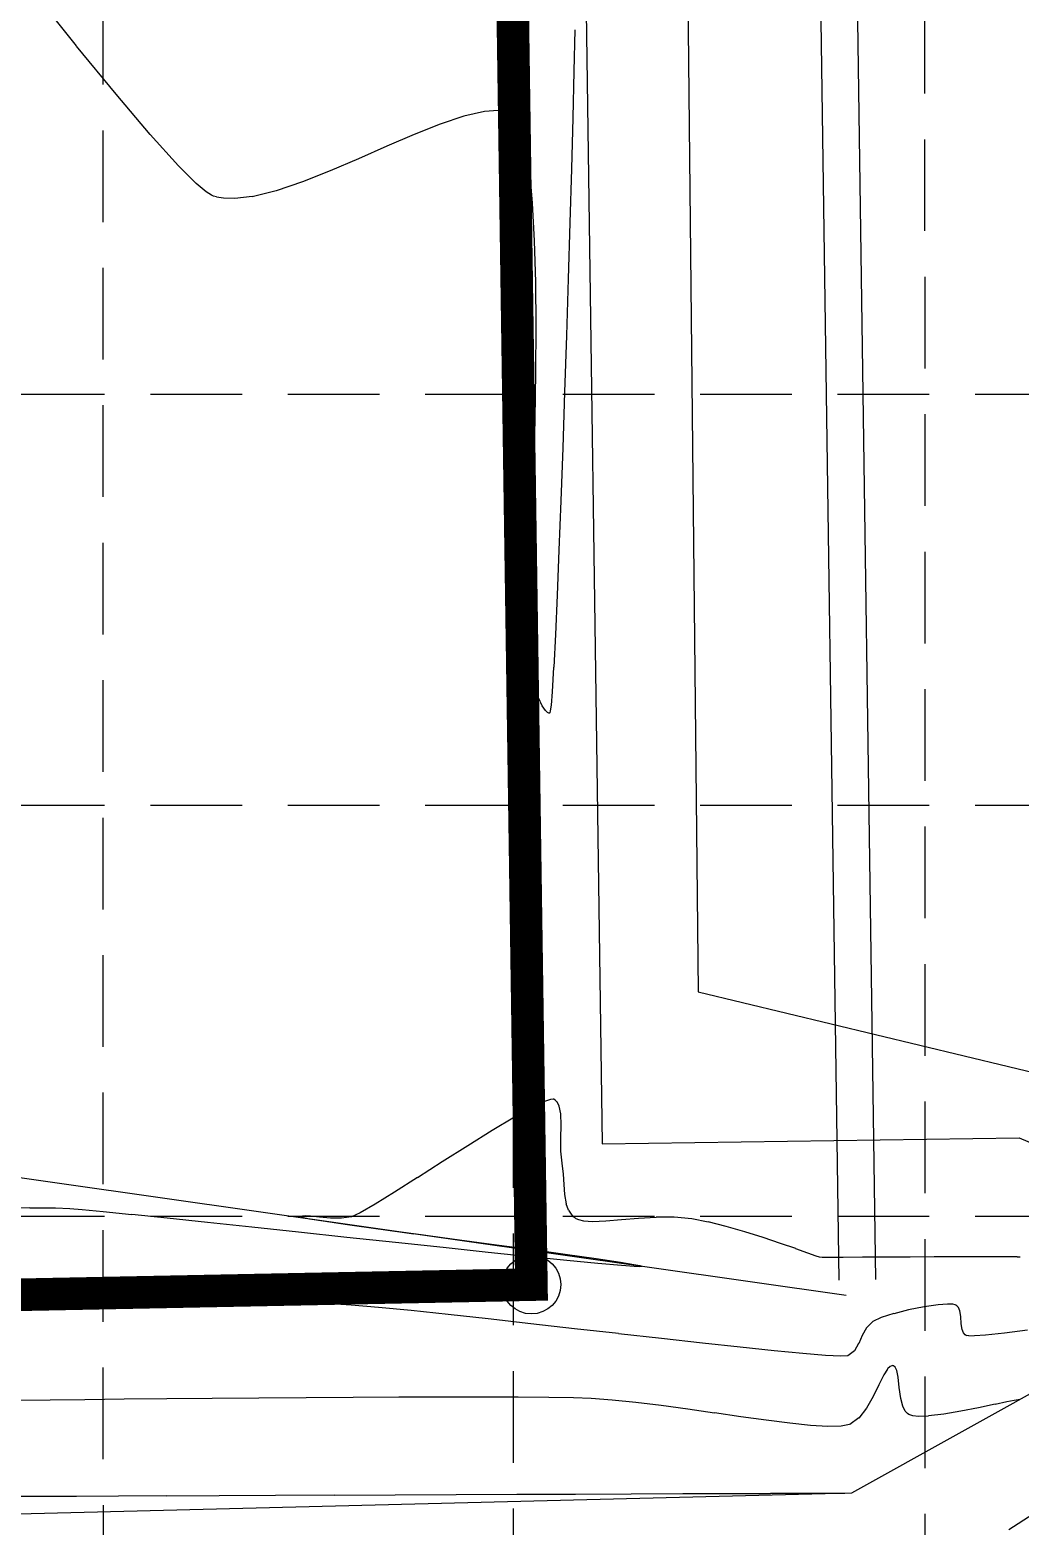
# Model space of a CAD drawing. Extents: x 5513 to 6525, y 3862 to 5479.
# Drawn here: x 6393.1 to 6453.8, y 4475 to 4566.8 of the extents above; entities that cross this region are included whole.
import ezdxf

# ---------------------------------------------------------------- set-up
doc = ezdxf.new("R2010")
doc.units = 0
doc.header["$LTSCALE"] = 50
doc.header["$MEASUREMENT"] = 0
doc.linetypes.add('DAREA', pattern=[0.45, 0.35, -0.1])
doc.linetypes.add('HIDDEN', pattern=[0.375, 0.25, -0.125])
for name, color, linetype in [('C-DRNA-E', 11, 'DAREA'), ('C-STRM-PIPE-E', 14, 'Continuous'), ('CONT-MJR', 6, 'Continuous'), ('CONT-MNR', 14, 'Continuous'), ('GRID', 254, 'HIDDEN'), ('SRF-FLT', 7, 'Continuous'), ('v-prop-corn', 2, 'Continuous'), ('v-prop-line', 3, 'Continuous'), ('v-topo-bndy', 140, 'Continuous'), ('V-TOPO-BNDY-2', 7, 'Continuous'), ('v-topo-break', 150, 'Continuous')]:
    doc.layers.add(name, color=color, linetype=linetype)

msp = doc.modelspace()

# ---------------------------------------------------------------- linework, layer by layer
at = {"layer": 'C-DRNA-E', "color": 7, "const_width": 2, "flags": 128}
msp.add_lwpolyline([(5728.767, 4476.01), (6423.838, 4489.799), (6414.528, 5124.611), (6036.519, 5117.287), (6006.42, 5046.806), (5930.424, 4919.404)], dxfattribs=at)
at = {"layer": 'C-STRM-PIPE-E', "color": 7}
for p, q in [((6433.468, 5130.69), (6442.711, 4490.072)), ((6435.726, 5130.119), (6444.961, 4490.104))]:
    msp.add_line(p, q, dxfattribs=at)
at = {"layer": 'CONT-MJR', "color": 42, "elevation": 705}
for points in [[(6393.76, 4476.794), (6392.111, 4476.787)], [(6395.906, 4476.803), (6393.76, 4476.794)], [(6398.484, 4476.814), (6395.906, 4476.803)], [(6401.425, 4476.825), (6398.484, 4476.814)], [(6411.755, 4476.866), (6408.127, 4476.852)], [(6422.933, 4476.909), (6419.225, 4476.895)], [(6433.144, 4476.948), (6429.96, 4476.936)], [(6442.571, 4476.984), (6441.848, 4476.982)], [(6443.076, 4476.986), (6442.933, 4476.986)]]:
    msp.add_lwpolyline(points, dxfattribs=at)
at = {"layer": 'CONT-MJR', "color": 42, "extrusion": (0.003973, -0.999992, 0), "elevation": -4451.356}
msp.add_lwpolyline([(6422.398, 705), (6419.161, 705)], dxfattribs=at)
at = {"layer": 'CONT-MJR', "color": 42, "extrusion": (0.003932, -0.999992, 0), "elevation": -4451.619}
msp.add_lwpolyline([(6425.682, 705), (6422.216, 705)], dxfattribs=at)
at = {"layer": 'CONT-MJR', "color": 42, "extrusion": (0.003877, -0.999992, 0), "elevation": -4451.973}
msp.add_lwpolyline([(6432.786, 705), (6429.064, 705)], dxfattribs=at)
at = {"layer": 'CONT-MJR', "color": 42, "extrusion": (0.003858, -0.999993, 0), "elevation": -4452.095}
msp.add_lwpolyline([(6436.45, 705), (6432.701, 705)], dxfattribs=at)
at = {"layer": 'CONT-MJR', "color": 42, "extrusion": (0.003831, -0.999993, 0), "elevation": -4452.269}
msp.add_lwpolyline([(6443.639, 705), (6440.038, 705)], dxfattribs=at)
at = {"layer": 'CONT-MJR', "color": 42, "extrusion": (0.003822, -0.999993, 0), "elevation": -4452.326}
msp.add_lwpolyline([(6447.025, 705), (6443.599, 705)], dxfattribs=at)
at = {"layer": 'CONT-MJR', "color": 42, "extrusion": (0.003813, -0.999993, 0)}
for points, elevation in [([(6453.041, 705), (6450.167, 705)], -4452.388), ([(6455.541, 705), (6453.044, 705)], -4452.384)]:
    msp.add_lwpolyline(points, dxfattribs=dict(at, elevation=elevation))
at = {"layer": 'CONT-MJR', "color": 42, "extrusion": (0.00382, -0.999993, 0), "elevation": -4452.341}
msp.add_lwpolyline([(6457.625, 705), (6455.571, 705)], dxfattribs=at)
at = {"layer": 'CONT-MJR', "color": 42, "extrusion": (0.003836, -0.999993, 0), "elevation": -4452.239}
msp.add_lwpolyline([(6458.973, 705), (6457.695, 705)], dxfattribs=at)
at = {"layer": 'CONT-MJR', "color": 42, "extrusion": (0.003902, -0.999992, 0), "elevation": -4451.81}
msp.add_lwpolyline([(6460.354, 705), (6459.992, 705)], dxfattribs=at)
at = {"layer": 'CONT-MNR', "color": 42}
for points, elevation in [([(6395.919, 4565.828), (6393.232, 4569.211)], 701), ([(6426.444, 4564.278), (6426.373, 4561.415)], 701), ([(6420.952, 4561.812), (6419.688, 4561.522)], 701), ([(6422.323, 4561.777), (6421.799, 4561.862)], 701), ([(6422.614, 4561.654), (6422.323, 4561.777)], 701), ([(6423.482, 4559.787), (6423.226, 4560.751)], 701), ([(6426.373, 4561.415), (6426.289, 4558.294)], 701), ([(6402.169, 4558.475), (6400.438, 4560.389)], 701), ([(6411.48, 4558.163), (6409.781, 4557.49)], 701), ([(6404.934, 4556.48), (6404.514, 4556.557)], 701), ([(6405.637, 4556.457), (6404.934, 4556.48)], 701), ([(6406.692, 4556.581), (6405.637, 4556.457)], 701), ([(6424.034, 4553.875), (6423.914, 4556.182)], 701), ([(6425.986, 4548.054), (6425.874, 4544.573)], 701), ([(6425.874, 4544.573), (6425.759, 4541.171)], 701), ([(6424.003, 4540.141), (6424.066, 4542.943)], 701), ([(6425.759, 4541.171), (6425.642, 4537.915)], 701), ([(6423.928, 4537.453), (6424.003, 4540.141)], 701), ([(6423.714, 4530.789), (6423.776, 4532.706)], 701), ([(6425.415, 4532.112), (6425.307, 4529.7)], 701), ([(6425.307, 4529.7), (6425.205, 4527.703)], 701), ([(6423.663, 4528.226), (6423.674, 4529.272)], 701), ([(6423.69, 4527.721), (6423.663, 4528.226)], 701), ([(6424.507, 4525.319), (6424.272, 4525.827)], 701), ([(6425.112, 4526.19), (6425.045, 4525.372)], 701), ([(6424.916, 4524.881), (6424.83, 4524.911)], 701), ([(6425.045, 4525.372), (6424.999, 4525.011)], 701), ([(6424.643, 4501.048), (6423.946, 4500.714)], 702), ([(6425.221, 4501.177), (6425.169, 4501.19)], 702), ([(6423.946, 4500.714), (6422.801, 4500.077)], 702), ([(6425.642, 4500.291), (6425.549, 4500.751)], 702), ([(6425.669, 4499.583), (6425.642, 4500.291)], 702), ([(6421.432, 4499.257), (6419.925, 4498.321)], 702), ([(6425.649, 4497.995), (6425.652, 4498.794)], 702), ([(6425.802, 4496.587), (6425.716, 4497.26)], 702), ([(6395.513, 4494.448), (6394.615, 4494.484)], 702), ([(6425.982, 4494.766), (6425.887, 4495.322)], 702), ([(6403.948, 4493.608), (6401.473, 4493.869)], 702), ([(6409.733, 4493.983), (6409.725, 4493.962)], 702), ([(6410.275, 4493.998), (6409.942, 4494.022)], 702), ([(6413.329, 4494.209), (6412.799, 4493.963)], 702), ([(6426.431, 4493.964), (6426.29, 4494.116)], 702), ([(6426.747, 4493.769), (6426.58, 4493.846)], 702), ([(6428.415, 4493.69), (6427.596, 4493.659)], 702), ([(6429.365, 4493.77), (6428.415, 4493.69)], 702), ([(6433.684, 4493.837), (6432.605, 4493.933)], 702), ([(6435.792, 4493.371), (6434.688, 4493.645)], 702), ([(6415.495, 4492.377), (6412.514, 4492.695)], 702), ([(6436.939, 4493.042), (6435.792, 4493.371)], 702), ([(6421.188, 4491.776), (6418.412, 4492.068)], 702), ([(6423.748, 4491.512), (6421.188, 4491.776)], 702), ([(6423.736, 4491.972), (6425.916, 4491.673)], 702), ([(6429.3, 4491.182), (6430.128, 4491.042)], 702), ([(6430.151, 4490.914), (6429.363, 4490.972)], 702), ([(6430.5, 4490.9), (6430.151, 4490.914)], 702), ([(6430.497, 4490.965), (6430.609, 4490.928)], 702), ([(6442.984, 4491.474), (6442.163, 4491.47)], 702), ([(6444.164, 4491.479), (6442.984, 4491.474)], 702), ([(6448.553, 4491.498), (6447.081, 4491.491)], 702), ([(6449.859, 4491.503), (6448.553, 4491.498)], 702), ([(6451.444, 4491.507), (6450.866, 4491.506)], 702), ([(6452.055, 4491.505), (6451.444, 4491.507)], 702), ([(6453.836, 4491.493), (6453.661, 4491.493)], 702), ([(6397.097, 4488.675), (6395.423, 4488.647)], 703), ([(6398.817, 4488.7), (6397.097, 4488.675)], 703), ([(6400.56, 4488.722), (6398.817, 4488.7)], 703), ([(6405.699, 4488.745), (6404.023, 4488.746)], 703), ([(6407.308, 4488.735), (6405.699, 4488.745)], 703), ([(6410.237, 4488.678), (6408.828, 4488.713)], 703), ([(6414.45, 4488.398), (6412.782, 4488.543)], 703), ([(6416.451, 4488.201), (6414.45, 4488.398)], 703), ([(6418.719, 4487.963), (6416.451, 4488.201)], 703), ([(6448.812, 4488.563), (6447.94, 4488.435)], 703), ([(6449.958, 4488.5), (6449.901, 4488.54)], 703), ([(6423.802, 4487.401), (6421.191, 4487.693)], 703), ([(6426.486, 4487.096), (6423.802, 4487.401)], 703), ([(6429.178, 4486.79), (6426.486, 4487.096)], 703), ([(6434.331, 4486.21), (6431.815, 4486.491)], 703), ([(6436.662, 4485.955), (6434.331, 4486.21)], 703), ([(6443.927, 4486.183), (6443.663, 4485.742)], 703), ([(6450.369, 4486.833), (6450.281, 4487.045)], 703), ([(6451.715, 4486.699), (6451.031, 4486.649)], 703), ([(6452.875, 4486.827), (6451.715, 4486.699)], 703), ([(6454.292, 4487.012), (6452.875, 4486.827)], 703), ([(6441.893, 4485.452), (6440.508, 4485.566)], 703), ([(6443.663, 4485.742), (6443.265, 4485.432)], 703), ([(6445.959, 4484.823), (6445.856, 4484.78)], 704), ([(6445.475, 4484.258), (6445.169, 4483.639)], 704), ([(6394.292, 4482.715), (6392.486, 4482.693)], 704), ([(6407.103, 4482.836), (6404.233, 4482.813)], 704), ([(6410.009, 4482.856), (6407.103, 4482.836)], 704), ([(6412.892, 4482.873), (6410.009, 4482.856)], 704), ([(6415.695, 4482.885), (6412.892, 4482.873)], 704), ([(6420.821, 4482.891), (6418.357, 4482.891)], 704), ([(6428.799, 4482.716), (6427.51, 4482.808)], 704), ([(6430.246, 4482.566), (6428.799, 4482.716)], 704), ([(6431.806, 4482.372), (6430.246, 4482.566)], 704), ([(6444.819, 4482.927), (6444.412, 4482.22)], 704), ([(6446.787, 4482.041), (6446.637, 4482.335)], 704), ([(6447.601, 4481.713), (6447.244, 4481.748)], 704), ([(6450.209, 4482.029), (6449.16, 4481.849)], 704), ([(6439.695, 4481.293), (6438.257, 4481.473)], 704), ([(6442.04, 4481.094), (6440.971, 4481.161)], 704), ([(6443.375, 4481.211), (6442.857, 4481.105)], 704)]:
    msp.add_lwpolyline(points, dxfattribs=dict(at, elevation=elevation))
at = {"layer": 'CONT-MNR', "color": 42, "extrusion": (0.999741, -0.022766, 0), "elevation": 6320.868}
msp.add_lwpolyline([(4711.938, 701), (4709.4, 701)], dxfattribs=at)
at = {"layer": 'CONT-MNR', "color": 42, "extrusion": (0.774773, 0.63224, 0), "elevation": 7842.082}
msp.add_lwpolyline([(-510.102, 701), (-506.276, 701)], dxfattribs=at)
at = {"layer": 'CONT-MNR', "color": 42, "extrusion": (0.762398, 0.647108, 0), "elevation": 7830.747}
msp.add_lwpolyline([(-664.944, 701), (-661.698, 701)], dxfattribs=at)
at = {"layer": 'CONT-MNR', "color": 42, "extrusion": (-0.31969, 0.947522, 0), "elevation": 2269.83}
msp.add_lwpolyline([(-7541.071, 701), (-7539.539, 701)], dxfattribs=at)
at = {"layer": 'CONT-MNR', "color": 42, "extrusion": (0.059828, -0.998209, 0), "elevation": -4169.486}
msp.add_lwpolyline([(6683.224, 701), (6682.376, 701)], dxfattribs=at)
at = {"layer": 'CONT-MNR', "color": 42, "extrusion": (-0.544947, -0.83847, 0), "elevation": -7324.797}
msp.add_lwpolyline([(2899.462, 701), (2899.311, 701)], dxfattribs=at)
at = {"layer": 'CONT-MNR', "color": 42, "extrusion": (0.665521, 0.746379, 0), "elevation": 7679.131}
msp.add_lwpolyline([(-1758.094, 701), (-1757.974, 701)], dxfattribs=at)
at = {"layer": 'CONT-MNR', "color": 42, "extrusion": (0.805758, 0.592245, 0), "elevation": 7876.767}
msp.add_lwpolyline([(-128.715, 701), (-128.43, 701)], dxfattribs=at)
at = {"layer": 'CONT-MNR', "color": 42, "extrusion": (0.370634, -0.928779, 0), "elevation": -1857.374}
msp.add_lwpolyline([(7651.597, 701), (7649.883, 701)], dxfattribs=at)
at = {"layer": 'CONT-MNR', "color": 42, "extrusion": (0.913593, 0.406631, 0), "elevation": 7722.754}
msp.add_lwpolyline([(1554.787, 701), (1555.345, 701)], dxfattribs=at)
at = {"layer": 'CONT-MNR', "color": 42, "extrusion": (-0.402249, 0.91553, 0), "elevation": 1594.105}
msp.add_lwpolyline([(-7707.211, 701), (-7705.314, 701)], dxfattribs=at)
at = {"layer": 'CONT-MNR', "color": 42, "extrusion": (-0.395465, 0.918481, 0), "elevation": 1651.081}
msp.add_lwpolyline([(-7697.043, 701), (-7695.207, 701)], dxfattribs=at)
at = {"layer": 'CONT-MNR', "color": 42, "extrusion": (0.988125, 0.153655, 0), "elevation": 7047.835}
msp.add_lwpolyline([(3517.007, 701), (3518.637, 701)], dxfattribs=at)
at = {"layer": 'CONT-MNR', "color": 42, "extrusion": (0.393536, -0.919309, 0), "elevation": -1667.215}
msp.add_lwpolyline([(7689.826, 701), (7687.933, 701)], dxfattribs=at)
at = {"layer": 'CONT-MNR', "color": 42, "extrusion": (-0.705357, -0.708852, 0), "elevation": -7747.1}
msp.add_lwpolyline([(1324.37, 701), (1322.84, 701)], dxfattribs=at)
at = {"layer": 'CONT-MNR', "color": 42, "extrusion": (0.995905, 0.090403, 0), "elevation": 6809.502}
msp.add_lwpolyline([(3956.785, 701), (3958.788, 701)], dxfattribs=at)
at = {"layer": 'CONT-MNR', "color": 42, "extrusion": (0.999603, -0.028192, 0), "elevation": 6295.228}
msp.add_lwpolyline([(4737.651, 701), (4734.338, 701)], dxfattribs=at)
at = {"layer": 'CONT-MNR', "color": 42, "extrusion": (0.643275, 0.765636, 0), "elevation": 7608.355}
msp.add_lwpolyline([(-1971.714, 701), (-1970.903, 701)], dxfattribs=at)
at = {"layer": 'CONT-MNR', "color": 42, "extrusion": (0.239068, -0.971003, 0), "elevation": -2892.815}
msp.add_lwpolyline([(7311.772, 701), (7310.25, 701)], dxfattribs=at)
at = {"layer": 'CONT-MNR', "color": 42, "extrusion": (0.320695, -0.947183, 0), "elevation": -2261.193}
msp.add_lwpolyline([(7532.796, 701), (7531.095, 701)], dxfattribs=at)
at = {"layer": 'CONT-MNR', "color": 42, "extrusion": (-0.538893, -0.842374, 0), "elevation": -7289.598}
msp.add_lwpolyline([(2939.164, 701), (2938.788, 701)], dxfattribs=at)
at = {"layer": 'CONT-MNR', "color": 42, "extrusion": (-0.400726, -0.916198, 0), "elevation": -6741.139}
msp.add_lwpolyline([(4041.669, 701), (4041.53, 701)], dxfattribs=at)
at = {"layer": 'CONT-MNR', "color": 42, "extrusion": (-0.287512, -0.957777, 0), "elevation": -6205.543}
msp.add_lwpolyline([(4824.028, 701), (4823.825, 701)], dxfattribs=at)
at = {"layer": 'CONT-MNR', "color": 42, "extrusion": (0.999563, -0.029568, 0), "elevation": 6288.705}
msp.add_lwpolyline([(4743, 701), (4739.563, 701)], dxfattribs=at)
at = {"layer": 'CONT-MNR', "color": 42, "extrusion": (0.999656, 0.026239, 0), "elevation": 6541.31}
msp.add_lwpolyline([(4381.199, 701), (4383.749, 701)], dxfattribs=at)
at = {"layer": 'CONT-MNR', "color": 42, "extrusion": (0.999522, -0.03092, 0), "elevation": 6282.288}
msp.add_lwpolyline([(4748.064, 701), (4744.571, 701)], dxfattribs=at)
at = {"layer": 'CONT-MNR', "color": 42, "extrusion": (0.999967, 0.008143, 0), "elevation": 6460.95}
msp.add_lwpolyline([(4496.143, 701), (4498.862, 701)], dxfattribs=at)
at = {"layer": 'CONT-MNR', "color": 42, "extrusion": (0.999987, -0.00511, 0), "elevation": 6400.796}
msp.add_lwpolyline([(4578.556, 701), (4581.374, 701)], dxfattribs=at)
at = {"layer": 'CONT-MNR', "color": 42, "extrusion": (0.999887, -0.015012, 0), "elevation": 6355.141}
msp.add_lwpolyline([(4638.872, 701), (4641.718, 701)], dxfattribs=at)
at = {"layer": 'CONT-MNR', "color": 42, "extrusion": (0.999283, -0.037862, 0), "elevation": 6249.22}
msp.add_lwpolyline([(4777.95, 701), (4774.906, 701)], dxfattribs=at)
at = {"layer": 'CONT-MNR', "color": 42, "extrusion": (0.999509, -0.031331, 0), "elevation": 6278.611}
msp.add_lwpolyline([(4733.991, 701), (4736.494, 701)], dxfattribs=at)
at = {"layer": 'CONT-MNR', "color": 42, "extrusion": (0.999459, -0.032901, 0), "elevation": 6271.166}
msp.add_lwpolyline([(4741.602, 701), (4743.849, 701)], dxfattribs=at)
at = {"layer": 'CONT-MNR', "color": 42, "extrusion": (0.999171, -0.04071, 0), "elevation": 6235.585}
msp.add_lwpolyline([(4792.697, 701), (4789.934, 701)], dxfattribs=at)
at = {"layer": 'CONT-MNR', "color": 42, "extrusion": (0.999649, -0.02649, 0), "elevation": 6301.439}
msp.add_lwpolyline([(4697.847, 701), (4699.364, 701)], dxfattribs=at)
at = {"layer": 'CONT-MNR', "color": 42, "extrusion": (0.969249, 0.24608, 0), "elevation": 7340.34}
msp.add_lwpolyline([(2807.1, 701), (2807.749, 701)], dxfattribs=at)
at = {"layer": 'CONT-MNR', "color": 42, "extrusion": (0.998109, -0.061476, 0), "elevation": 6134.705}
msp.add_lwpolyline([(4914.137, 701), (4912.621, 701)], dxfattribs=at)
at = {"layer": 'CONT-MNR', "color": 42, "extrusion": (0.956768, 0.290853, 0), "elevation": 7462.85}
msp.add_lwpolyline([(2462.298, 701), (2462.981, 701)], dxfattribs=at)
at = {"layer": 'CONT-MNR', "color": 42, "extrusion": (0.939295, 0.34311, 0), "elevation": 7587.144}
msp.add_lwpolyline([(2046.855, 701), (2047.507, 701)], dxfattribs=at)
at = {"layer": 'CONT-MNR', "color": 42, "extrusion": (0.836313, 0.548253, 0), "elevation": 7853.916}
msp.add_lwpolyline([(261.984, 701), (262.326, 701)], dxfattribs=at)
at = {"layer": 'CONT-MNR', "color": 42, "extrusion": (0.670865, 0.74158, 0), "elevation": 7665.774}
msp.add_lwpolyline([(-1728.921, 701), (-1728.738, 701)], dxfattribs=at)
at = {"layer": 'CONT-MNR', "color": 42, "extrusion": (0.049194, -0.998789, 0), "elevation": -4203.333}
msp.add_lwpolyline([(6639.777, 701), (6639.735, 701)], dxfattribs=at)
at = {"layer": 'CONT-MNR', "color": 42, "extrusion": (0.774306, -0.632811, 0), "elevation": 2111.486}
msp.add_lwpolyline([(7569.451, 701), (7569.43, 701)], dxfattribs=at)
at = {"layer": 'CONT-MNR', "color": 42, "extrusion": (0.970385, -0.241564, 0), "elevation": 5141.641}
msp.add_lwpolyline([(5943.052, 701), (5942.936, 701)], dxfattribs=at)
at = {"layer": 'CONT-MNR', "color": 42, "extrusion": (0.324605, -0.945849, 0), "elevation": -2171.839}
msp.add_lwpolyline([(7538.198, 702), (7537.811, 702)], dxfattribs=at)
at = {"layer": 'CONT-MNR', "color": 42, "extrusion": (0.102846, -0.994697, 0), "elevation": -3816.516}
msp.add_lwpolyline([(6854.029, 702), (6853.869, 702)], dxfattribs=at)
at = {"layer": 'CONT-MNR', "color": 42, "extrusion": (-0.516291, -0.856413, 0), "elevation": -7172.151}
msp.add_lwpolyline([(3178.814, 702), (3178.727, 702)], dxfattribs=at)
at = {"layer": 'CONT-MNR', "color": 42, "extrusion": (-0.704679, -0.709526, 0), "elevation": -7721.441}
msp.add_lwpolyline([(1387.238, 702), (1387.064, 702)], dxfattribs=at)
at = {"layer": 'CONT-MNR', "color": 42, "extrusion": (0.892163, 0.451714, 0), "elevation": 7765.688}
msp.add_lwpolyline([(1112.896, 702), (1113.185, 702)], dxfattribs=at)
at = {"layer": 'CONT-MNR', "color": 42, "extrusion": (-0.51364, 0.858006, 0), "elevation": 562.083}
msp.add_lwpolyline([(-7822.22, 702), (-7820.625, 702)], dxfattribs=at)
at = {"layer": 'CONT-MNR', "color": 42, "extrusion": (0.999765, -0.021668, 0), "elevation": 6326.663}
msp.add_lwpolyline([(4636.97, 702), (4637.76, 702)], dxfattribs=at)
at = {"layer": 'CONT-MNR', "color": 42, "extrusion": (0.534605, -0.845102, 0), "elevation": -369.413}
msp.add_lwpolyline([(7830.317, 702), (7828.472, 702)], dxfattribs=at)
at = {"layer": 'CONT-MNR', "color": 42, "extrusion": (0.536839, -0.843684, 0), "elevation": -348.7}
msp.add_lwpolyline([(7829.422, 702), (7827.615, 702)], dxfattribs=at)
at = {"layer": 'CONT-MNR', "color": 42, "extrusion": (0.995776, 0.091812, 0), "elevation": 6811.479}
msp.add_lwpolyline([(3888.308, 702), (3889.046, 702)], dxfattribs=at)
at = {"layer": 'CONT-MNR', "color": 42, "extrusion": (0.534433, -0.845211, 0), "elevation": -371.008}
msp.add_lwpolyline([(7826.589, 702), (7824.927, 702)], dxfattribs=at)
at = {"layer": 'CONT-MNR', "color": 42, "extrusion": (0.997998, 0.063239, 0), "elevation": 6697.298}
msp.add_lwpolyline([(4080.575, 702), (4081.228, 702)], dxfattribs=at)
at = {"layer": 'CONT-MNR', "color": 42, "extrusion": (0.52536, -0.85088, 0), "elevation": -454.694}
msp.add_lwpolyline([(7820.51, 702), (7819.1, 702)], dxfattribs=at)
at = {"layer": 'CONT-MNR', "color": 42, "extrusion": (0.997365, 0.072541, 0), "elevation": 6735.052}
msp.add_lwpolyline([(4017.34, 702), (4017.954, 702)], dxfattribs=at)
at = {"layer": 'CONT-MNR', "color": 42, "extrusion": (0.01063, -0.999944, 0), "elevation": -4426.296}
msp.add_lwpolyline([(6440.466, 702), (6439.744, 702)], dxfattribs=at)
at = {"layer": 'CONT-MNR', "color": 42, "extrusion": (-0.004609, -0.999989, 0), "elevation": -4523.92}
msp.add_lwpolyline([(6373.024, 702), (6372.272, 702)], dxfattribs=at)
at = {"layer": 'CONT-MNR', "color": 42, "extrusion": (-0.022177, -0.999754, 0), "elevation": -4635.192}
msp.add_lwpolyline([(6293.368, 702), (6292.557, 702)], dxfattribs=at)
at = {"layer": 'CONT-MNR', "color": 42, "extrusion": (-0.076079, -0.997102, 0), "elevation": -4967.987}
msp.add_lwpolyline([(6035.792, 702), (6035.043, 702)], dxfattribs=at)
at = {"layer": 'CONT-MNR', "color": 42, "extrusion": (0.501752, -0.865012, 0), "elevation": -669.644}
msp.add_lwpolyline([(7803.631, 702), (7802.582, 702)], dxfattribs=at)
at = {"layer": 'CONT-MNR', "color": 42, "extrusion": (0.938841, 0.34435, 0), "elevation": 7580.75}
msp.add_lwpolyline([(2006.669, 702), (2007.087, 702)], dxfattribs=at)
at = {"layer": 'CONT-MNR', "color": 42, "extrusion": (-0.093631, -0.995607, 0), "elevation": -5073.532}
msp.add_lwpolyline([(5948.648, 702), (5947.349, 702)], dxfattribs=at)
at = {"layer": 'CONT-MNR', "color": 42, "extrusion": (-0.099934, -0.994994, 0), "elevation": -5111.102}
msp.add_lwpolyline([(5918.171, 702), (5916.399, 702)], dxfattribs=at)
at = {"layer": 'CONT-MNR', "color": 42, "extrusion": (-0.103027, -0.994679, 0), "elevation": -5129.481}
msp.add_lwpolyline([(5904.418, 702), (5902.249, 702)], dxfattribs=at)
at = {"layer": 'CONT-MNR', "color": 42, "extrusion": (-0.105684, -0.9944, 0), "elevation": -5145.235}
msp.add_lwpolyline([(5895.916, 702), (5893.185, 702)], dxfattribs=at)
at = {"layer": 'CONT-MNR', "color": 42, "extrusion": (-0.664087, -0.747656, 0), "elevation": -7616.549}
msp.add_lwpolyline([(1807.886, 702), (1807.905, 702)], dxfattribs=at)
at = {"layer": 'CONT-MNR', "color": 42, "extrusion": (0.473048, -0.881037, 0), "elevation": -927.252}
msp.add_lwpolyline([(7773.138, 702), (7773.08, 702)], dxfattribs=at)
at = {"layer": 'CONT-MNR', "color": 42, "extrusion": (0.288813, 0.957386, 0), "elevation": 6153.658}
msp.add_lwpolyline([(-4838.682, 702), (-4838.8, 702)], dxfattribs=at)
at = {"layer": 'CONT-MNR', "color": 42, "extrusion": (0.074074, -0.997253, 0), "elevation": -4006.863}
msp.add_lwpolyline([(6725.224, 702), (6725.067, 702)], dxfattribs=at)
at = {"layer": 'CONT-MNR', "color": 42, "extrusion": (-0.194604, -0.980882, 0), "elevation": -5655.386}
msp.add_lwpolyline([(5412.772, 702), (5413.15, 702)], dxfattribs=at)
at = {"layer": 'CONT-MNR', "color": 42, "extrusion": (-0.160821, -0.986984, 0), "elevation": -5466.246}
msp.add_lwpolyline([(5604.082, 702), (5604.923, 702)], dxfattribs=at)
at = {"layer": 'CONT-MNR', "color": 42, "extrusion": (-0.111292, -0.993788, 0), "elevation": -5179.493}
msp.add_lwpolyline([(5870.873, 702), (5870.306, 702)], dxfattribs=at)
at = {"layer": 'CONT-MNR', "color": 42, "extrusion": (-0.08612, -0.996285, 0), "elevation": -5029.342}
msp.add_lwpolyline([(6000.663, 702), (6000.002, 702)], dxfattribs=at)
at = {"layer": 'CONT-MNR', "color": 42, "extrusion": (-0.145465, -0.989363, 0), "elevation": -5378.493}
msp.add_lwpolyline([(5689.184, 702), (5690.694, 702)], dxfattribs=at)
at = {"layer": 'CONT-MNR', "color": 42, "extrusion": (-0.00809, -0.999967, 0), "elevation": -4545.598}
msp.add_lwpolyline([(6375.611, 702), (6374.933, 702)], dxfattribs=at)
at = {"layer": 'CONT-MNR', "color": 42, "extrusion": (0.144276, -0.989537, 0), "elevation": -3521.732}
msp.add_lwpolyline([(6994.076, 702), (6993.445, 702)], dxfattribs=at)
at = {"layer": 'CONT-MNR', "color": 42, "extrusion": (0.844655, 0.535312, 0), "elevation": 7833.748}
msp.add_lwpolyline([(355.908, 702), (356.213, 702)], dxfattribs=at)
at = {"layer": 'CONT-MNR', "color": 42, "extrusion": (-0.652602, -0.757701, 0), "elevation": -7598.981}
msp.add_lwpolyline([(1936.652, 702), (1936.545, 702)], dxfattribs=at)
at = {"layer": 'CONT-MNR', "color": 42, "extrusion": (-0.570168, -0.821528, 0), "elevation": -7356.05}
msp.add_lwpolyline([(2717.373, 702), (2717.289, 702)], dxfattribs=at)
at = {"layer": 'CONT-MNR', "color": 42, "extrusion": (-0.230104, -0.973166, 0), "elevation": -5852.006}
msp.add_lwpolyline([(5220.579, 702), (5220.254, 702)], dxfattribs=at)
at = {"layer": 'CONT-MNR', "color": 42, "extrusion": (-0.066926, -0.997758, 0), "elevation": -4913.757}
msp.add_lwpolyline([(6112.443, 702), (6111.908, 702)], dxfattribs=at)
at = {"layer": 'CONT-MNR', "color": 42, "extrusion": (0.088286, -0.996095, 0), "elevation": -3908.599}
msp.add_lwpolyline([(6802.042, 702), (6800.996, 702)], dxfattribs=at)
at = {"layer": 'CONT-MNR', "color": 42, "extrusion": (0.060997, -0.998138, 0), "elevation": -4093.256}
msp.add_lwpolyline([(6693.642, 702), (6692.546, 702)], dxfattribs=at)
at = {"layer": 'CONT-MNR', "color": 42, "extrusion": (0.003569, -0.999994, 0), "elevation": -4470.948}
msp.add_lwpolyline([(6448.602, 702), (6447.496, 702)], dxfattribs=at)
at = {"layer": 'CONT-MNR', "color": 42, "extrusion": (-0.187627, -0.98224, 0), "elevation": -5621.159}
msp.add_lwpolyline([(5477.283, 702), (5476.26, 702)], dxfattribs=at)
at = {"layer": 'CONT-MNR', "color": 42, "extrusion": (-0.106144, -0.994351, 0), "elevation": -5147.962}
msp.add_lwpolyline([(5896.432, 702), (5893.535, 702)], dxfattribs=at)
at = {"layer": 'CONT-MNR', "color": 42, "extrusion": (-0.106231, -0.994342, 0), "elevation": -5148.479}
msp.add_lwpolyline([(5898.966, 702), (5895.98, 702)], dxfattribs=at)
at = {"layer": 'CONT-MNR', "color": 42, "extrusion": (-0.138118, -0.990416, 0), "elevation": -5336.112}
msp.add_lwpolyline([(5730.454, 702), (5732.367, 702)], dxfattribs=at)
at = {"layer": 'CONT-MNR', "color": 42, "extrusion": (-0.134593, -0.990901, 0), "elevation": -5315.675}
msp.add_lwpolyline([(5751.323, 702), (5753.524, 702)], dxfattribs=at)
at = {"layer": 'CONT-MNR', "color": 42, "extrusion": (-0.132987, -0.991118, 0), "elevation": -5306.349}
msp.add_lwpolyline([(5762.126, 702), (5764.5, 702)], dxfattribs=at)
at = {"layer": 'CONT-MNR', "color": 42, "extrusion": (-0.132666, -0.991161, 0), "elevation": -5304.482}
msp.add_lwpolyline([(5766.218, 702), (5768.648, 702)], dxfattribs=at)
at = {"layer": 'CONT-MNR', "color": 42, "extrusion": (-0.299628, -0.954056, 0), "elevation": -6215.301}
msp.add_lwpolyline([(4796.148, 702), (4794.961, 702)], dxfattribs=at)
at = {"layer": 'CONT-MNR', "color": 42, "extrusion": (-0.316895, -0.948461, 0), "elevation": -6301.329}
msp.add_lwpolyline([(4683.668, 702), (4682.548, 702)], dxfattribs=at)
at = {"layer": 'CONT-MNR', "color": 42, "extrusion": (-0.105391, -0.994431, 0), "elevation": -5143.494}
msp.add_lwpolyline([(5909.243, 702), (5906.31, 702)], dxfattribs=at)
at = {"layer": 'CONT-MNR', "color": 42, "extrusion": (-0.13349, -0.99105, 0), "elevation": -5309.274}
msp.add_lwpolyline([(5764.238, 702), (5766.611, 702)], dxfattribs=at)
at = {"layer": 'CONT-MNR', "color": 42, "extrusion": (-0.329536, -0.944143, 0), "elevation": -6363.331}
msp.add_lwpolyline([(4600.065, 702), (4599.076, 702)], dxfattribs=at)
at = {"layer": 'CONT-MNR', "color": 42, "extrusion": (-0.338367, -0.941014, 0), "elevation": -6406.147}
msp.add_lwpolyline([(4541.043, 702), (4540.248, 702)], dxfattribs=at)
at = {"layer": 'CONT-MNR', "color": 42, "extrusion": (-0.342468, -0.939529, 0), "elevation": -6425.894}
msp.add_lwpolyline([(4513.595, 702), (4513.057, 702)], dxfattribs=at)
at = {"layer": 'CONT-MNR', "color": 42, "extrusion": (-0.100269, -0.99496, 0), "elevation": -5112.976}
msp.add_lwpolyline([(5943.296, 702), (5941.018, 702)], dxfattribs=at)
at = {"layer": 'CONT-MNR', "color": 42, "extrusion": (-0.139992, -0.990153, 0), "elevation": -5347.02}
msp.add_lwpolyline([(5733.838, 702), (5735.75, 702)], dxfattribs=at)
at = {"layer": 'CONT-MNR', "color": 42, "extrusion": (-0.096119, -0.99537, 0), "elevation": -5088.149}
msp.add_lwpolyline([(5966.47, 702), (5964.564, 702)], dxfattribs=at)
at = {"layer": 'CONT-MNR', "color": 42, "extrusion": (-0.148635, -0.988892, 0), "elevation": -5396.914}
msp.add_lwpolyline([(5688.828, 702), (5690.337, 702)], dxfattribs=at)
at = {"layer": 'CONT-MNR', "color": 42, "extrusion": (-0.088412, -0.996084, 0), "elevation": -5041.82}
msp.add_lwpolyline([(6007.127, 702), (6005.671, 702)], dxfattribs=at)
at = {"layer": 'CONT-MNR', "color": 42, "extrusion": (-0.20532, -0.978695, 0), "elevation": -5715.595}
msp.add_lwpolyline([(5371.031, 702), (5371.408, 702)], dxfattribs=at)
at = {"layer": 'CONT-MNR', "color": 42, "extrusion": (0.055201, -0.998475, 0), "elevation": -4129.082}
msp.add_lwpolyline([(6668.705, 702), (6668.598, 702)], dxfattribs=at)
at = {"layer": 'CONT-MNR', "color": 42, "extrusion": (0.469659, -0.882848, 0), "elevation": -944.597}
msp.add_lwpolyline([(7786.459, 702), (7786.443, 702)], dxfattribs=at)
at = {"layer": 'CONT-MNR', "color": 42, "extrusion": (0.723016, 0.690832, 0), "elevation": 7751.906}
msp.add_lwpolyline([(-1195.456, 702), (-1195.475, 702)], dxfattribs=at)
at = {"layer": 'CONT-MNR', "color": 42, "extrusion": (0.328774, 0.944409, 0), "elevation": 6359.6}
msp.add_lwpolyline([(-4606.751, 702), (-4606.533, 702)], dxfattribs=at)
at = {"layer": 'CONT-MNR', "color": 42, "extrusion": (-0.077069, -0.997026, 0), "elevation": -4974.561}
msp.add_lwpolyline([(6076.37, 702), (6076.216, 702)], dxfattribs=at)
at = {"layer": 'CONT-MNR', "color": 42, "extrusion": (0.004222, -0.999991, 0), "elevation": -4464.234}
msp.add_lwpolyline([(6460.739, 702), (6460.584, 702)], dxfattribs=at)
at = {"layer": 'CONT-MNR', "color": 42, "extrusion": (0.002592, -0.999997, 0), "elevation": -4474.759}
msp.add_lwpolyline([(6453.782, 702), (6453.454, 702)], dxfattribs=at)
at = {"layer": 'CONT-MNR', "color": 42, "extrusion": (0.004377, -0.99999, 0), "elevation": -4463.233}
msp.add_lwpolyline([(6465.169, 702), (6463.76, 702)], dxfattribs=at)
at = {"layer": 'CONT-MNR', "color": 42, "extrusion": (0.004348, -0.999991, 0), "elevation": -4463.416}
msp.add_lwpolyline([(6466.55, 702), (6465.043, 702)], dxfattribs=at)
at = {"layer": 'CONT-MNR', "color": 42, "extrusion": (0.003499, -0.999994, 0), "elevation": -4468.909}
msp.add_lwpolyline([(6466.541, 702), (6465.534, 702)], dxfattribs=at)
at = {"layer": 'CONT-MNR', "color": 42, "extrusion": (-0.006837, -0.999977, 0), "elevation": -4535.516}
msp.add_lwpolyline([(6421.824, 702), (6421.194, 702)], dxfattribs=at)
at = {"layer": 'CONT-MNR', "color": 42, "extrusion": (-0.008189, -0.999966, 0), "elevation": -4544.192}
msp.add_lwpolyline([(6416.251, 702), (6415.687, 702)], dxfattribs=at)
at = {"layer": 'CONT-MNR', "color": 42, "extrusion": (-0.007586, -0.999971, 0), "elevation": -4540.324}
msp.add_lwpolyline([(6419.401, 702), (6418.989, 702)], dxfattribs=at)
at = {"layer": 'CONT-MNR', "color": 42, "extrusion": (0.018663, -0.999826, 0), "elevation": -4368.507}
msp.add_lwpolyline([(6476.474, 703), (6474.956, 703)], dxfattribs=at)
at = {"layer": 'CONT-MNR', "color": 42, "extrusion": (0.017934, -0.999839, 0), "elevation": -4373.231}
msp.add_lwpolyline([(6474.892, 703), (6473.285, 703)], dxfattribs=at)
at = {"layer": 'CONT-MNR', "color": 42, "extrusion": (0.00895, -0.99996, 0), "elevation": -4431.259}
msp.add_lwpolyline([(6442.219, 703), (6440.476, 703)], dxfattribs=at)
at = {"layer": 'CONT-MNR', "color": 42, "extrusion": (0.004927, -0.999988, 0), "elevation": -4457.137}
msp.add_lwpolyline([(6426.062, 703), (6424.342, 703)], dxfattribs=at)
at = {"layer": 'CONT-MNR', "color": 42, "extrusion": (-0.014489, -0.999895, 0), "elevation": -4581.097}
msp.add_lwpolyline([(6343.12, 703), (6341.6, 703)], dxfattribs=at)
at = {"layer": 'CONT-MNR', "color": 42, "extrusion": (-0.039188, -0.999232, 0), "elevation": -4736.434}
msp.add_lwpolyline([(6230.686, 703), (6229.411, 703)], dxfattribs=at)
at = {"layer": 'CONT-MNR', "color": 42, "extrusion": (-0.066326, -0.997798, 0), "elevation": -4903.993}
msp.add_lwpolyline([(6100.954, 703), (6099.681, 703)], dxfattribs=at)
at = {"layer": 'CONT-MNR', "color": 42, "extrusion": (0.302207, -0.953242, 0), "elevation": -2330.116}
msp.add_lwpolyline([(7500.99, 703), (7500.186, 703)], dxfattribs=at)
at = {"layer": 'CONT-MNR', "color": 42, "extrusion": (-0.242578, 0.970132, 0), "elevation": 2790.288}
msp.add_lwpolyline([(-7343.185, 703), (-7342.247, 703)], dxfattribs=at)
at = {"layer": 'CONT-MNR', "color": 42, "extrusion": (0.196155, -0.980573, 0), "elevation": -3136.445}
msp.add_lwpolyline([(7203.103, 703), (7202.138, 703)], dxfattribs=at)
at = {"layer": 'CONT-MNR', "color": 42, "extrusion": (0.073459, -0.997298, 0), "elevation": -4002.709}
msp.add_lwpolyline([(6761.69, 703), (6761.116, 703)], dxfattribs=at)
at = {"layer": 'CONT-MNR', "color": 42, "extrusion": (-0.034968, -0.999388, 0), "elevation": -4711.38}
msp.add_lwpolyline([(6288.803, 703), (6288.484, 703)], dxfattribs=at)
at = {"layer": 'CONT-MNR', "color": 42, "extrusion": (-0.203516, -0.979072, 0), "elevation": -5707.275}
msp.add_lwpolyline([(5401.368, 703), (5401.218, 703)], dxfattribs=at)
at = {"layer": 'CONT-MNR', "color": 42, "extrusion": (-0.40598, -0.913882, 0), "elevation": -6720.529}
msp.add_lwpolyline([(4072.188, 703), (4072.132, 703)], dxfattribs=at)
at = {"layer": 'CONT-MNR', "color": 42, "extrusion": (0.758023, 0.652228, 0), "elevation": 7816.741}
msp.add_lwpolyline([(-804.595, 703), (-804.458, 703)], dxfattribs=at)
at = {"layer": 'CONT-MNR', "color": 42, "extrusion": (0.922219, 0.386667, 0), "elevation": 7683.875}
msp.add_lwpolyline([(1645.037, 703), (1645.261, 703)], dxfattribs=at)
at = {"layer": 'CONT-MNR', "color": 42, "extrusion": (0.986923, 0.161195, 0), "elevation": 7089.257}
msp.add_lwpolyline([(3389.423, 703), (3389.767, 703)], dxfattribs=at)
at = {"layer": 'CONT-MNR', "color": 42, "extrusion": (-0.10861, -0.994084, 0), "elevation": -5158.552}
msp.add_lwpolyline([(5895.797, 703), (5893.31, 703)], dxfattribs=at)
at = {"layer": 'CONT-MNR', "color": 42, "extrusion": (0.876397, -0.481589, 0), "elevation": 3486.895}
msp.add_lwpolyline([(7036.087, 703), (7035.543, 703)], dxfattribs=at)
at = {"layer": 'CONT-MNR', "color": 42, "extrusion": (-0.69706, 0.717012, 0), "elevation": -1274.795}
msp.add_lwpolyline([(-7749.09, 703), (-7748.539, 703)], dxfattribs=at)
at = {"layer": 'CONT-MNR', "color": 42, "extrusion": (0.416286, -0.909234, 0), "elevation": -1397.342}
msp.add_lwpolyline([(7728.497, 703), (7727.932, 703)], dxfattribs=at)
at = {"layer": 'CONT-MNR', "color": 42, "extrusion": (0.997046, 0.076811, 0), "elevation": 6775.85}
msp.add_lwpolyline([(3978.683, 703), (3979.146, 703)], dxfattribs=at)
at = {"layer": 'CONT-MNR', "color": 42, "extrusion": (0.986921, 0.161208, 0), "elevation": 7089.261}
msp.add_lwpolyline([(3388.523, 703), (3388.871, 703)], dxfattribs=at)
at = {"layer": 'CONT-MNR', "color": 42, "extrusion": (-0.112639, -0.993636, 0), "elevation": -5182.411}
msp.add_lwpolyline([(5885.53, 703), (5882.876, 703)], dxfattribs=at)
at = {"layer": 'CONT-MNR', "color": 42, "extrusion": (0.915161, -0.403088, 0), "elevation": 4088.906}
msp.add_lwpolyline([(6703.592, 703), (6703.05, 703)], dxfattribs=at)
at = {"layer": 'CONT-MNR', "color": 42, "extrusion": (0.769526, 0.638615, 0), "elevation": 7829.088}
msp.add_lwpolyline([(-666.711, 703), (-666.569, 703)], dxfattribs=at)
at = {"layer": 'CONT-MNR', "color": 42, "extrusion": (-0.599358, -0.800481, 0), "elevation": -7457.672}
msp.add_lwpolyline([(2474.389, 703), (2474.318, 703)], dxfattribs=at)
at = {"layer": 'CONT-MNR', "color": 42, "extrusion": (0.373162, 0.927766, 0), "elevation": 6569.679}
msp.add_lwpolyline([(-4310.354, 703), (-4310.312, 703)], dxfattribs=at)
at = {"layer": 'CONT-MNR', "color": 42, "extrusion": (-0.133835, -0.991004, 0), "elevation": -5309.613}
msp.add_lwpolyline([(5792.186, 703), (5792.05, 703)], dxfattribs=at)
at = {"layer": 'CONT-MNR', "color": 42, "extrusion": (0.004048, -0.999992, 0), "elevation": -4460.496}
msp.add_lwpolyline([(6469.142, 703), (6468.801, 703)], dxfattribs=at)
at = {"layer": 'CONT-MNR', "color": 42, "extrusion": (-0.104058, -0.994571, 0), "elevation": -5131.39}
msp.add_lwpolyline([(5937.01, 703), (5934.918, 703)], dxfattribs=at)
at = {"layer": 'CONT-MNR', "color": 42, "extrusion": (-0.096404, -0.995342, 0), "elevation": -5085.562}
msp.add_lwpolyline([(5978.085, 703), (5976.311, 703)], dxfattribs=at)
at = {"layer": 'CONT-MNR', "color": 42, "extrusion": (-0.051174, -0.99869, 0), "elevation": -4809.232}
msp.add_lwpolyline([(6204.856, 703), (6203.914, 703)], dxfattribs=at)
at = {"layer": 'CONT-MNR', "color": 42, "extrusion": (0.064525, -0.997916, 0), "elevation": -4060.334}
msp.add_lwpolyline([(6719.259, 703), (6718.827, 703)], dxfattribs=at)
at = {"layer": 'CONT-MNR', "color": 42, "extrusion": (0.851809, -0.523853, 0), "elevation": 3141.222}
msp.add_lwpolyline([(7196.635, 704), (7196.21, 704)], dxfattribs=at)
at = {"layer": 'CONT-MNR', "color": 42, "extrusion": (0.712657, -0.701513, 0), "elevation": 1447.55}
msp.add_lwpolyline([(7717.96, 704), (7717.735, 704)], dxfattribs=at)
at = {"layer": 'CONT-MNR', "color": 42, "extrusion": (-0.006896, -0.999976, 0), "elevation": -4529.165}
msp.add_lwpolyline([(6414.931, 704), (6414.88, 704)], dxfattribs=at)
at = {"layer": 'CONT-MNR', "color": 42, "extrusion": (0.286541, 0.958068, 0), "elevation": 6143.813}
msp.add_lwpolyline([(-4890.686, 704), (-4890.627, 704)], dxfattribs=at)
at = {"layer": 'CONT-MNR', "color": 42, "extrusion": (-0.62762, -0.77852, 0), "elevation": -7537.19}
msp.add_lwpolyline([(2203.756, 704), (2203.636, 704)], dxfattribs=at)
at = {"layer": 'CONT-MNR', "color": 42, "extrusion": (0.89459, 0.446888, 0), "elevation": 7770.842}
msp.add_lwpolyline([(1131.051, 704), (1131.28, 704)], dxfattribs=at)
at = {"layer": 'CONT-MNR', "color": 42, "extrusion": (0.978247, 0.207443, 0), "elevation": 7236.32}
msp.add_lwpolyline([(3049.328, 704), (3049.742, 704)], dxfattribs=at)
at = {"layer": 'CONT-MNR', "color": 42, "extrusion": (0.897503, -0.441008, 0), "elevation": 3807.237}
msp.add_lwpolyline([(6866.452, 704), (6865.659, 704)], dxfattribs=at)
at = {"layer": 'CONT-MNR', "color": 42, "extrusion": (0.993732, 0.111789, 0), "elevation": 6907.215}
msp.add_lwpolyline([(3734.748, 704), (3735.386, 704)], dxfattribs=at)
at = {"layer": 'CONT-MNR', "color": 42, "extrusion": (0.991033, 0.133619, 0), "elevation": 6987.692}
msp.add_lwpolyline([(3581.242, 704), (3581.917, 704)], dxfattribs=at)
at = {"layer": 'CONT-MNR', "color": 42, "extrusion": (0.011169, -0.999938, 0), "elevation": -4411.016}
msp.add_lwpolyline([(6446.099, 704), (6443.962, 704)], dxfattribs=at)
at = {"layer": 'CONT-MNR', "color": 42, "extrusion": (0.010386, -0.999946, 0), "elevation": -4416.062}
msp.add_lwpolyline([(6445.051, 704), (6442.643, 704)], dxfattribs=at)
at = {"layer": 'CONT-MNR', "color": 42, "extrusion": (0.009619, -0.999954, 0), "elevation": -4421.006}
msp.add_lwpolyline([(6444.282, 704), (6441.661, 704)], dxfattribs=at)
at = {"layer": 'CONT-MNR', "color": 42, "extrusion": (0.008815, -0.999961, 0), "elevation": -4426.187}
msp.add_lwpolyline([(6443.499, 704), (6440.725, 704)], dxfattribs=at)
at = {"layer": 'CONT-MNR', "color": 42, "extrusion": (0.002431, -0.999997, 0), "elevation": -4467.273}
msp.add_lwpolyline([(6429.237, 704), (6426.575, 704)], dxfattribs=at)
at = {"layer": 'CONT-MNR', "color": 42, "extrusion": (-0.003338, -0.999994, 0), "elevation": -4504.301}
msp.add_lwpolyline([(6408.025, 704), (6405.82, 704)], dxfattribs=at)
at = {"layer": 'CONT-MNR', "color": 42, "extrusion": (-0.008312, -0.999965, 0), "elevation": -4536.117}
msp.add_lwpolyline([(6387.432, 704), (6385.543, 704)], dxfattribs=at)
at = {"layer": 'CONT-MNR', "color": 42, "extrusion": (-0.016506, -0.999864, 0), "elevation": -4588.305}
msp.add_lwpolyline([(6351.562, 704), (6350.048, 704)], dxfattribs=at)
at = {"layer": 'CONT-MNR', "color": 42, "extrusion": (-0.032604, -0.999468, 0), "elevation": -4689.985}
msp.add_lwpolyline([(6277.937, 704), (6276.856, 704)], dxfattribs=at)
at = {"layer": 'CONT-MNR', "color": 42, "extrusion": (0.966595, 0.256308, 0), "elevation": 7380.146}
msp.add_lwpolyline([(2680.28, 704), (2680.779, 704)], dxfattribs=at)
at = {"layer": 'CONT-MNR', "color": 42, "extrusion": (0.20123, -0.979544, 0), "elevation": -3092.361}
msp.add_lwpolyline([(7223.048, 704), (7222.317, 704)], dxfattribs=at)
at = {"layer": 'CONT-MNR', "color": 42, "extrusion": (0.187174, -0.982327, 0), "elevation": -3195.544}
msp.add_lwpolyline([(7178.455, 704), (7177.995, 704)], dxfattribs=at)
at = {"layer": 'CONT-MNR', "color": 42, "extrusion": (0.1649, -0.98631, 0), "elevation": -3357.143}
msp.add_lwpolyline([(7104.571, 704), (7104.317, 704)], dxfattribs=at)
at = {"layer": 'CONT-MNR', "color": 42, "extrusion": (-0.142032, 0.989862, 0), "elevation": 3520.649}
msp.add_lwpolyline([(-7025.091, 704), (-7024.982, 704)], dxfattribs=at)
at = {"layer": 'CONT-MNR', "color": 42, "extrusion": (-0.134796, -0.990873, 0), "elevation": -5308.445}
msp.add_lwpolyline([(5770.541, 704), (5768.899, 704)], dxfattribs=at)
at = {"layer": 'CONT-MNR', "color": 42, "extrusion": (-0.140513, -0.990079, 0), "elevation": -5341.663}
msp.add_lwpolyline([(5741.47, 704), (5739.806, 704)], dxfattribs=at)
at = {"layer": 'CONT-MNR', "color": 42, "extrusion": (-0.140975, -0.990013, 0), "elevation": -5344.345}
msp.add_lwpolyline([(5740.614, 704), (5738.974, 704)], dxfattribs=at)
at = {"layer": 'CONT-MNR', "color": 42, "extrusion": (-0.135979, -0.990712, 0), "elevation": -5315.317}
msp.add_lwpolyline([(5769.07, 704), (5767.502, 704)], dxfattribs=at)
at = {"layer": 'CONT-MNR', "color": 42, "extrusion": (0.584796, -0.81118, 0), "elevation": 132.993}
msp.add_lwpolyline([(7848.024, 704), (7847.333, 704)], dxfattribs=at)
at = {"layer": 'CONT-MNR', "color": 42, "extrusion": (0.785179, -0.619269, 0), "elevation": 2284.321}
msp.add_lwpolyline([(7510.168, 704), (7509.397, 704)], dxfattribs=at)
at = {"layer": 'CONT-MNR', "color": 42, "extrusion": (0.744874, 0.667205, 0), "elevation": 7792.485}
msp.add_lwpolyline([(-962.973, 704), (-962.773, 704)], dxfattribs=at)
at = {"layer": 'CONT-MNR', "color": 42, "extrusion": (-0.593155, -0.805088, 0), "elevation": -7432.342}
msp.add_lwpolyline([(2531.981, 704), (2531.884, 704)], dxfattribs=at)
at = {"layer": 'CONT-MNR', "color": 42, "extrusion": (-0.457522, -0.889198, 0), "elevation": -6934.884}
msp.add_lwpolyline([(3682.198, 704), (3682.12, 704)], dxfattribs=at)
at = {"layer": 'CONT-MNR', "color": 42, "extrusion": (-0.280634, -0.959815, 0), "elevation": -6110.966}
msp.add_lwpolyline([(4930.428, 704), (4930.243, 704)], dxfattribs=at)
at = {"layer": 'CONT-MNR', "color": 42, "extrusion": (0.035409, -0.999373, 0), "elevation": -4250.598}
msp.add_lwpolyline([(6602.871, 704), (6602.252, 704)], dxfattribs=at)
at = {"layer": 'CONT-MNR', "color": 42, "extrusion": (0.120445, -0.99272, 0), "elevation": -3672.454}
msp.add_lwpolyline([(6942.025, 704), (6941.078, 704)], dxfattribs=at)
at = {"layer": 'CONT-MNR', "color": 42, "extrusion": (0.193788, -0.981043, 0), "elevation": -3147.094}
msp.add_lwpolyline([(7197.592, 704), (7196.497, 704)], dxfattribs=at)
at = {"layer": 'CONT-MNR', "color": 42, "extrusion": (0.203998, -0.978971, 0), "elevation": -3071.936}
msp.add_lwpolyline([(7231.028, 704), (7229.989, 704)], dxfattribs=at)
at = {"layer": 'CONT-MNR', "color": 42, "extrusion": (-0.102447, -0.994738, 0), "elevation": -5117.443}
msp.add_lwpolyline([(5947.999, 704), (5946.716, 704)], dxfattribs=at)
at = {"layer": 'CONT-MNR', "color": 42, "extrusion": (0.013997, -0.999902, 0), "elevation": -4390.484}
msp.add_lwpolyline([(6504.948, 704), (6504.132, 704)], dxfattribs=at)
at = {"layer": 'GRID', "color": 253, "linetype": 'HIDDEN', "ltscale": 0.45}
for p, q in [((6397.601, 3989.71), (6397.476, 5452.998)), ((6422.773, 3989.49), (6422.698, 5452.998)), ((6448.05, 3989.16), (6447.919, 5452.998)), ((5539.823, 4544.447), (6498.252, 4544.447)), ((5539.823, 4519.225), (6498.252, 4519.225)), ((5539.823, 4494.003), (6498.252, 4494.003))]:
    msp.add_line(p, q, dxfattribs=at)
at = {"layer": 'SRF-FLT', "color": 7}
msp.add_polyline3d([(6443.168, 4489.131, 702.124), (6388.947, 4496.836, 701.59), (6334.749, 4498.417, 701.712), (6277.929, 4498.207, 702.632), (6225.468, 4502.159, 703.438)], dxfattribs=at)
at = {"layer": 'v-prop-corn', "color": 7}
msp.add_circle((6423.838, 4489.799, -7.22), 1.8, dxfattribs=at)
at = {"layer": 'v-prop-line', "color": 7}
for p, q in [((6414.528, 5124.611), (6423.838, 4489.799)), ((6423.838, 4489.799), (5564.715, 4472.755))]:
    msp.add_line(p, q, dxfattribs=at)
at = {"layer": 'v-topo-bndy', "color": 7}
msp.add_polyline3d([(6428.589, 4761.152, 699.958), (6424.865, 4749.147, 699.989), (6424.481, 4733.383, 700.215), (6425.859, 4658.092, 700.938), (6427.017, 4580.989, 701.247), (6428.189, 4498.435, 701.322), (6453.772, 4498.807, 701.185), (6470.212, 4491.848, 702.418), (6443.485, 4476.997, 704.999), (6390.667, 4475.666, 705.189), (6336.589, 4474.242, 704.716)], dxfattribs=at)
at = {"layer": 'V-TOPO-BNDY-2', "color": 7}
msp.add_lwpolyline([(5564.715, 5123.27), (5858.878, 5128.229), (6404.847, 5134.978), (6431.536, 5128.625), (6436.62, 4932.965), (6444.151, 4884.386), (6428.994, 4879.603), (6431.536, 4789.396), (6451.87, 4786.855), (6431.536, 4755.092), (6434.077, 4507.781), (6470.933, 4498.888), (6474.745, 4488.723), (6453.14, 4474.748)], dxfattribs=at)
at = {"layer": 'v-topo-break', "color": 7}
for points in [[(6443.168, 4489.131, 702.124), (6388.947, 4496.836, 701.59), (6334.749, 4498.417, 701.712), (6277.929, 4498.207, 702.632), (6225.468, 4502.159, 703.438)], [(6443.485, 4476.997, 704.999), (6390.667, 4475.666, 705.189), (6336.589, 4474.242, 704.716), (6279.148, 4474.105, 704.564), (6227.638, 4472.982, 704.807)]]:
    msp.add_polyline3d(points, dxfattribs=at)

doc.saveas('drawing.dxf')
